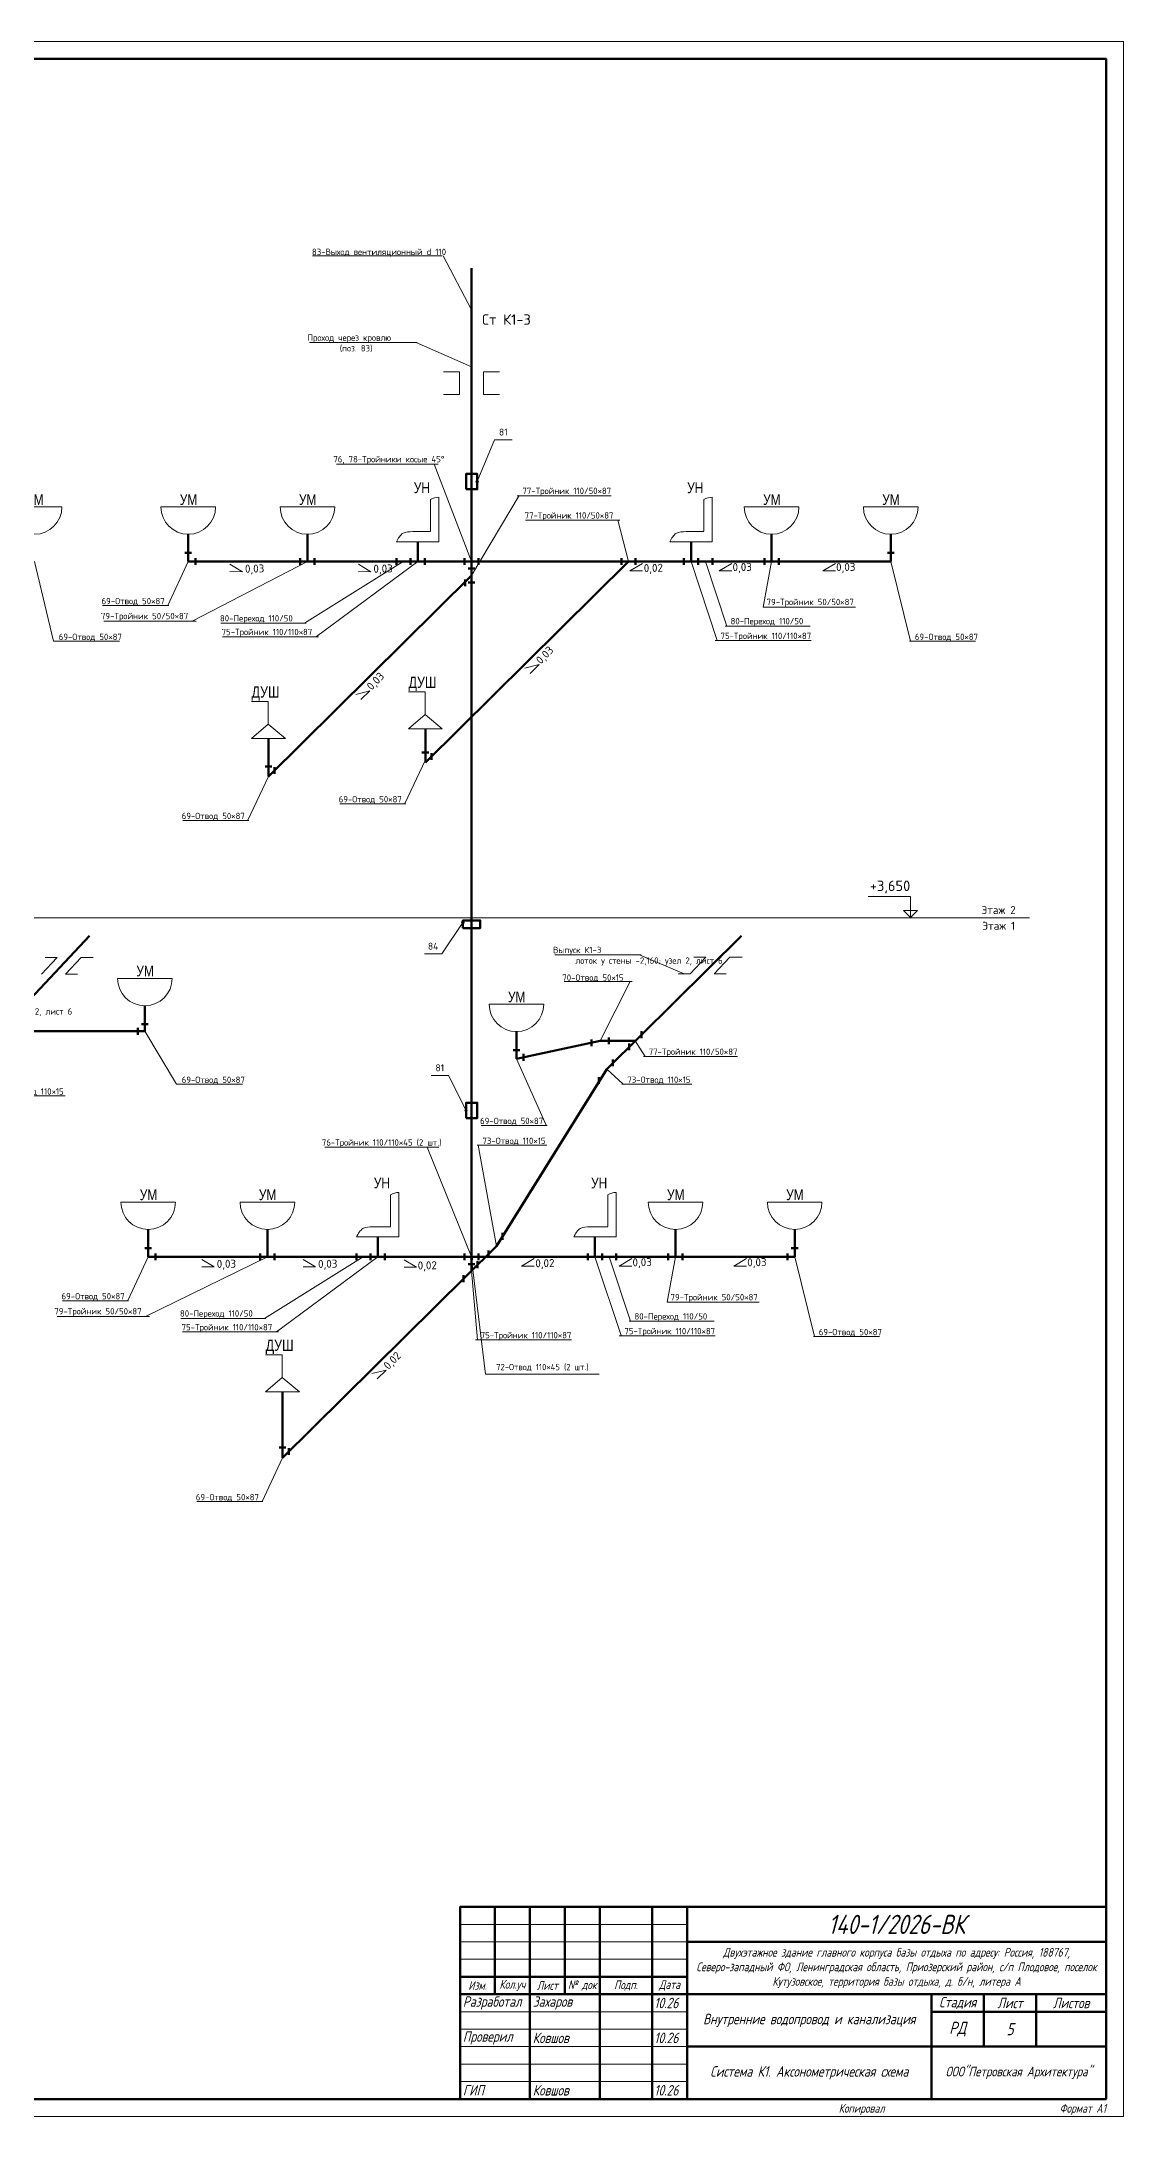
# Model space of a CAD drawing. Header units: millimetres. Extents: x 96542 to 165924, y -51527 to -2522.
# Drawn here: x 140360 to 165924, y -51527 to -2522 of the extents above; entities that cross this region are included whole.
import ezdxf
from ezdxf.enums import TextEntityAlignment as Align

# ---------------------------------------------------------------- set-up
doc = ezdxf.new("R2010")
doc.units = ezdxf.units.MM
doc.linetypes.add('DASHED', pattern=[19.05, 12.7, -6.35])
for name, color, linetype, lineweight in [('Text', 7, 'Continuous', 15), ('К1', 25, 'Continuous', 50), ('Оборудование', 19, 'Continuous', 13), ('Рамка', 7, 'Continuous', 50), ('Таблицы', 7, 'Continuous', 18), ('Текст', 28, 'Continuous', 25), ('Тонкие', 8, 'Continuous', 13)]:
    doc.layers.add(name, color=color, linetype=linetype, lineweight=lineweight)
doc.styles.add('GOST', font='isocpeur.ttf', dxfattribs={"width": 0.9})
doc.styles.add('GOST_I', font='isocpeur.ttf', dxfattribs={"width": 0.8})
doc.styles.add('ISOCPEUR', font='isocpeur.ttf', dxfattribs={"width": 0.65})
doc.styles.add('ВАНЯ', font='isocpeur.ttf', dxfattribs={"width": 0.8, "height": 250})

# ---------------------------------------------------------------- blocks, each defined once
blk = doc.blocks.new('Умывальник')
at = {"layer": 'Оборудование'}
blk.add_line((-256, 256), (256, 256), dxfattribs=at)
blk.add_arc((0, 256), 256, 180, 0, dxfattribs=at)
at = {"layer": 'Оборудование', "insert": (-80, 375), "char_height": 100, "width": 453.43, "attachment_point": 1, "style": 'ВАНЯ'}
blk.add_mtext('{\\fArial|b0|i0|c204|p34;УМ}', dxfattribs=at)
blk = doc.blocks.new('Душ')
at = {"layer": 'Оборудование'}
for p, q in [((15448, -35911), (14824, -35911)), ((15448, -36758), (15448, -35911)), ((15448, -35911), (15448, -35911)), ((14824, -37304), (15448, -36758)), ((16095, -37304), (14824, -37304)), ((16095, -37304), (15448, -36758))]:
    blk.add_line(p, q, dxfattribs=at)
at = {"layer": 'Оборудование', "insert": (14827, -35343), "char_height": 420, "width": 578.01, "attachment_point": 1, "style": 'ВАНЯ'}
blk.add_mtext('{\\fArial|b0|i0|c204|p34;ДУШ}', dxfattribs=at)
blk = doc.blocks.new('Унитаз')
at = {"layer": 'Оборудование'}
for p, q in [((24083, -22839), (24083, -23137)), ((24163, -22817), (24163, -23234)), ((23917, -23140), (24083, -23140)), ((24163, -23234), (23765, -23234))]:
    blk.add_line(p, q, dxfattribs=at)
blk.add_arc((24163, -22969), 152, 90, 121.3609, dxfattribs=at)
blk.add_spline([(23765, -23234), (23826, -23155), (23917, -23140)], degree=3, dxfattribs=at)
at = {"layer": 'Оборудование', "insert": (23927, -22679), "char_height": 100, "width": 447.68, "attachment_point": 1, "style": 'ВАНЯ'}
blk.add_mtext('{\\fArial|b0|i0|c204|p34;УН}', dxfattribs=at)

msp = doc.modelspace()

# ---------------------------------------------------------------- linework, layer by layer
at = {"layer": 'Text'}
for p, q in [((150804, -10862), (150804, -10322)), ((150654, -12917), (151066, -11927)), ((151066, -11927), (151479, -11927)), ((145109, -15043), (144812, -15041)), ((145109, -15043), (144813, -14866)), ((148144, -15043), (147847, -14866)), ((148144, -15043), (147847, -15041)), ((154263, -15022), (154561, -14849)), ((154263, -15022), (154560, -15024)), ((156373, -15022), (156671, -14849)), ((156373, -15022), (156670, -15024)), ((158819, -15022), (159117, -14849)), ((158819, -15022), (159116, -15024)), ((152117, -17239), (151783, -17323)), ((152117, -17239), (151906, -17448)), ((148120, -17856), (147785, -17940)), ((148120, -17856), (147908, -18064)), ((159889, -22718), (160892, -22718)), ((160892, -23213), (160892, -22718)), ((150316, -23328), (149820, -24071)), ((160892, -23213), (160727, -23048)), ((160727, -23048), (161057, -23048)), ((160892, -23213), (161057, -23048)), ((140731, -24152), (140360, -24547)), ((140446, -24152), (140731, -24152)), ((141300, -24152), (140929, -24547)), ((141300, -24152), (141584, -24152)), ((149408, -24071), (149820, -24071)), ((156057, -24146), (155686, -24541)), ((155773, -24146), (156057, -24146)), ((156626, -24146), (156255, -24541)), ((156626, -24146), (156911, -24146)), ((140929, -24547), (141213, -24547)), ((155402, -24541), (155686, -24541)), ((156255, -24541), (156540, -24541)), ((149565, -26942), (149977, -26942)), ((150390, -27767), (149977, -26942)), ((144442, -31461), (144146, -31284)), ((146836, -31461), (146540, -31284)), ((149223, -31472), (148927, -31295)), ((150522, -31273), (150852, -33996)), ((151701, -31441), (151999, -31267)), ((154009, -31441), (154307, -31267)), ((156720, -31441), (157018, -31267)), ((144442, -31461), (144145, -31460)), ((146836, -31461), (146539, -31460)), ((149223, -31472), (148926, -31470)), ((151701, -31441), (151998, -31443)), ((154009, -31441), (154305, -31443)), ((156720, -31441), (157017, -31443)), ((148500, -33898), (148165, -33982)), ((148500, -33898), (148288, -34106)), ((150852, -33996), (153537, -33996))]:
    msp.add_line(p, q, dxfattribs=at)
at = {"layer": 'Text', "linetype": 'DASHED'}
msp.add_line((114500, -23217), (163701, -23217), dxfattribs=at)
at = {"layer": 'Text'}
for points in [[(146760, -7585), (149827, -7585)], [(150519, -8858), (149853, -7585)], [(146693, -9632), (149239, -9632)], [(150519, -10209), (149211, -9634)], [(149859, -10322), (150234, -10322), (150234, -10862), (149859, -10862)], [(151178, -10322), (150804, -10322), (150804, -10862), (151178, -10862)], [(147327, -12506), (149735, -12506)], [(150519, -14805), (149637, -12506)], [(150519, -15136), (151642, -13246)], [(151595, -13248), (153818, -13248)], [(151798, -13827), (154022, -13827)], [(154227, -14805), (153975, -13826)], [(140198, -14804), (140644, -16688)], [(143828, -14805), (143343, -15838)], [(146643, -14805), (143921, -16211)], [(148903, -14805), (146572, -16259)], [(149249, -14805), (146860, -16577)], [(155707, -14805), (156323, -16668)], [(156046, -14805), (156550, -16327)], [(157610, -14805), (157411, -15879)], [(160425, -14804), (160893, -16683)], [(141805, -15842), (143365, -15842)], [(157411, -15879), (159590, -15879)], [(141836, -16211), (144014, -16211)], [(144600, -16261), (146610, -16261)], [(144638, -16581), (146907, -16581)], [(156513, -16329), (158523, -16329)], [(140644, -16688), (142204, -16688)], [(156276, -16672), (158545, -16672)], [(160871, -16688), (162431, -16688)], [(149430, -19486), (148945, -20519)], [(145721, -19880), (145236, -20912)], [(147407, -20523), (148967, -20523)], [(143698, -20917), (145258, -20917)], [(152489, -24094), (154529, -24094)], [(155544, -24541), (154491, -24094)], [(152711, -24723), (154319, -24723)], [(153562, -26125), (154271, -24723)], [(142802, -25898), (143549, -27148)], [(154388, -26125), (154626, -26491)], [(151582, -26549), (152286, -28116)], [(153717, -26789), (154098, -27141)], [(154580, -26492), (156803, -26492)], [(139268, -27425), (140920, -27425)], [(143549, -27148), (145109, -27148)], [(154074, -27146), (155727, -27146)], [(150748, -28120), (152308, -28120)], [(147058, -28632), (149746, -28632)], [(150519, -31224), (149473, -28632)], [(150651, -28589), (152303, -28589)], [(151107, -30972), (150675, -28585)], [(142882, -31223), (142397, -32255)], [(145697, -31224), (142818, -32630)], [(147957, -31224), (145627, -32678)], [(148303, -31224), (145914, -32995)], [(153437, -31224), (154053, -33086)], [(153776, -31224), (154280, -32745)], [(155340, -31224), (155141, -32297)], [(158155, -31223), (158623, -33102)], [(150519, -31554), (150658, -33183)], [(140859, -32260), (142419, -32260)], [(155141, -32297), (157320, -32297)], [(140733, -32630), (142912, -32630)], [(143654, -32680), (145664, -32680)], [(154243, -32747), (156253, -32747)], [(143692, -32999), (145961, -32999)], [(150611, -33187), (152879, -33187)], [(154006, -33091), (156275, -33091)], [(158601, -33106), (160161, -33106)], [(146055, -35968), (145570, -37000)], [(144032, -37005), (145592, -37005)]]:
    msp.add_lwpolyline(points, dxfattribs=at)
for centre in [(150654, -12917), (150316, -23328), (150390, -27767), (150522, -31273)]:
    msp.add_circle(centre, 28.9, dxfattribs=at)
at = {"layer": 'К1'}
for p, q in [((150519, -31554), (150519, -7879)), ((143828, -14159), (143828, -14804)), ((146643, -14159), (146643, -14805)), ((157610, -14159), (157610, -14805)), ((160425, -14159), (160425, -14804)), ((143908, -14599), (143748, -14599)), ((143828, -14804), (143828, -14569)), ((143828, -14805), (143828, -14599)), ((143828, -14599), (143908, -14599)), ((149249, -14334), (149249, -14805)), ((155707, -14334), (155707, -14805)), ((160425, -14599), (160345, -14599)), ((160345, -14599), (160505, -14599)), ((160425, -14804), (160425, -14569)), ((160425, -14805), (160425, -14599)), ((143828, -14805), (159100, -14805)), ((143995, -14725), (143995, -14885)), ((145152, -14805), (160425, -14805)), ((150519, -15136), (145721, -19880)), ((146475, -14725), (146475, -14885)), ((146810, -14725), (146810, -14885)), ((148747, -14725), (148747, -14885)), ((149082, -14725), (149082, -14885)), ((149417, -14725), (149417, -14885)), ((154227, -14805), (149430, -19549)), ((150351, -14725), (150351, -14885)), ((150599, -14970), (150439, -14970)), ((150599, -14970), (150439, -14970)), ((150599, -14970), (150439, -14970)), ((150686, -14725), (150686, -14885)), ((154060, -14725), (154060, -14885)), ((154395, -14725), (154395, -14885)), ((155540, -14725), (155540, -14885)), ((155875, -14725), (155875, -14885)), ((155875, -14725), (155875, -14885)), ((156210, -14725), (156210, -14885)), ((157442, -14725), (157442, -14885)), ((157777, -14725), (157777, -14885)), ((150371, -15224), (150371, -15384)), ((150599, -15301), (150439, -15301)), ((145721, -18987), (145721, -19880)), ((149430, -18757), (149430, -19549)), ((149510, -19312), (149350, -19312)), ((149430, -19549), (149430, -19314)), ((149575, -19326), (149575, -19486)), ((145801, -19643), (145641, -19643)), ((145721, -19880), (145721, -19645)), ((145866, -19657), (145866, -19817)), ((141491, -23645), (133904, -31728)), ((156896, -23645), (153717, -26789)), ((142802, -25898), (142802, -25293)), ((139376, -25898), (142802, -25898)), ((142635, -25818), (142635, -25978)), ((142882, -25728), (142722, -25728)), ((151582, -25904), (151582, -26549)), ((154533, -25897), (154533, -26057)), ((151662, -26344), (151502, -26344)), ((151582, -26549), (153562, -26125)), ((151582, -26549), (151582, -26314)), ((151582, -26550), (151582, -26344)), ((151582, -26344), (151662, -26344)), ((151749, -26433), (151749, -26593)), ((153355, -26089), (153355, -26249)), ((154388, -26125), (153562, -26125)), ((153767, -26045), (153767, -26205)), ((154242, -26185), (154242, -26345)), ((151107, -30972), (153717, -26789)), ((153862, -26561), (153862, -26721)), ((153529, -26979), (153529, -27139)), ((142882, -30578), (142882, -31223)), ((145697, -30578), (145697, -31224)), ((148303, -30753), (148303, -31224)), ((151252, -30659), (151252, -30819)), ((153437, -30753), (153437, -31224)), ((155340, -30578), (155340, -31224)), ((158155, -30578), (158155, -31223)), ((142962, -31018), (142802, -31018)), ((142882, -31223), (142882, -30988)), ((142882, -31224), (142882, -31018)), ((142882, -31018), (142962, -31018)), ((142882, -31224), (158155, -31224)), ((143050, -31144), (143050, -31304)), ((145530, -31144), (145530, -31304)), ((145865, -31144), (145865, -31304)), ((151107, -30972), (146055, -35968)), ((147801, -31144), (147801, -31304)), ((148136, -31144), (148136, -31304)), ((148136, -31144), (148136, -31304)), ((148471, -31144), (148471, -31304)), ((150351, -31144), (150351, -31304)), ((150519, -31224), (150519, -31304)), ((150519, -31224), (150519, -31389)), ((150663, -31330), (150663, -31490)), ((150686, -31144), (150686, -31304)), ((150919, -31077), (150919, -31237)), ((153270, -31144), (153270, -31304)), ((153605, -31144), (153605, -31304)), ((153605, -31144), (153605, -31304)), ((153940, -31144), (153940, -31304)), ((155168, -31144), (155168, -31304)), ((155507, -31144), (155507, -31304)), ((157983, -31143), (157983, -31303)), ((158155, -31018), (158075, -31018)), ((158075, -31018), (158235, -31018)), ((158155, -31223), (158155, -30988)), ((158155, -31224), (158155, -31018)), ((150331, -31659), (150331, -31819)), ((150599, -31394), (150439, -31394)), ((146055, -34417), (146055, -35968)), ((146135, -35731), (145975, -35731)), ((146055, -35968), (146055, -35733)), ((146200, -35744), (146200, -35904))]:
    msp.add_line(p, q, dxfattribs=at)
for points in [[(150390, -13098), (150654, -13098), (150654, -12736), (150390, -12736)], [(150316, -23460), (150728, -23460), (150728, -23279), (150316, -23279)], [(150390, -27948), (150654, -27948), (150654, -27586), (150390, -27586)]]:
    msp.add_lwpolyline(points, close=True, dxfattribs=at)
at = {"layer": 'Рамка', "lineweight": 50}
for points in [[(98192, -51114), (165512, -51114), (165512, -2934), (98192, -2934)], [(150250, -51114), (165512, -51114), (165512, -46577), (150250, -46577)]]:
    msp.add_lwpolyline(points, close=True, dxfattribs=at)
at = {"layer": 'Таблицы', "lineweight": 18}
for p, q in [((150250, -46990), (155612, -46990)), ((150250, -47402), (155612, -47402)), ((150250, -47814), (155612, -47814)), ((150250, -49052), (155612, -49052)), ((150250, -49464), (155612, -49464)), ((150250, -49877), (155612, -49877)), ((150250, -50290), (155612, -50290)), ((150250, -50702), (155612, -50702))]:
    msp.add_line(p, q, dxfattribs=at)
at = {"layer": 'Таблицы', "lineweight": 50}
for p, q in [((151074, -48640), (151074, -46577)), ((151900, -51114), (151900, -46577)), ((152724, -48640), (152724, -46577)), ((153550, -51114), (153550, -46577)), ((154787, -51114), (154787, -46577)), ((155612, -51114), (155612, -46577)), ((155612, -47402), (165512, -47402)), ((150250, -48227), (155612, -48227)), ((150250, -48640), (165512, -48640)), ((161387, -51114), (161387, -48640)), ((162624, -49877), (162624, -48640)), ((163862, -49877), (163862, -48640)), ((161387, -49052), (165512, -49052)), ((155612, -49877), (165512, -49877))]:
    msp.add_line(p, q, dxfattribs=at)
at = {"layer": 'Тонкие'}
msp.add_lwpolyline([(96542, -51527), (165924, -51527), (165924, -2522), (96542, -2522)], close=True, dxfattribs=at)

# ---------------------------------------------------------------- block references
at = {"layer": 'Text'}
for name, p, xscale, yscale, zscale in [('Унитаз', (88860, 44215), 2.52, 2.52, 2.52), ('Унитаз', (95318, 44215), 2.52, 2.52, 2.52), ('Душ', (139690, 4744), 0.63, 0.63, 0.63), ('Душ', (135982, 4515), 0.63, 0.63, 0.63), ('Унитаз', (87914, 27796), 2.52, 2.52, 2.52), ('Унитаз', (93048, 27796), 2.52, 2.52, 2.52), ('Душ', (136315, -10915), 0.63, 0.63, 0.63)]:
    msp.add_blockref(name, p, dxfattribs=dict(at, xscale=xscale, yscale=yscale, zscale=zscale))
at = {"layer": 'Оборудование', "xscale": 2.52, "yscale": 2.52, "zscale": 2.52}
for p in [(140198, -14159), (143828, -14159), (146643, -14159), (157610, -14159), (160425, -14159), (142802, -25293), (151582, -25904), (142882, -30578), (145697, -30578), (155340, -30578), (158155, -30578)]:
    msp.add_blockref('Умывальник', p, dxfattribs=at)

# ---------------------------------------------------------------- texts
at = {"layer": 'Text', "style": 'ISOCPEUR'}
for s, height, p in [('83-Выход вентиляционный d 110', 150, (146750, -7566)), ('Проход через кровлю', 150, (146642, -9592)), ('(поз. 83)', 150, (147408, -9842)), ('76, 78-Тройники косые 45°', 150, (147256, -12461)), ('77-Тройник 110/50×87', 150, (151722, -13210)), ('77-Тройник 110/50×87', 150, (151776, -13789)), ('69-Отвод 50×87', 150, (141779, -15812)), ('79-Тройник 50/50×87', 150, (141766, -16166)), ('80-Переход 110/50', 150, (144577, -16219)), ('80-Переход 110/50', 150, (156640, -16286)), ('79-Тройник 50/50×87', 150, (157492, -15834)), ('69-Отвод 50×87', 150, (140768, -16658)), ('75-Тройник 110/110×87', 150, (144616, -16543)), ('75-Тройник 110/110×87', 150, (156403, -16634)), ('69-Отвод 50×87', 150, (160995, -16658)), ('69-Отвод 50×87', 150, (147381, -20493)), ('69-Отвод 50×87', 150, (143672, -20887)), ('Этаж 2', 189, (162570, -23128)), ('Этаж 1', 189, (162589, -23501)), ('Выпуск К1-3', 150, (152447, -24053)), ('лоток у стены -2,160; узел 2, лист 6', 150, (152974, -24303)), ('70-Отвод 50×15', 150, (152665, -24705)), ('лоток у стены -2,200; узел 2, лист 6', 150, (137583, -25504)), ('77-Тройник 110/50×87', 150, (154707, -26455)), ('73-Отвод 110×15', 150, (139395, -27395)), ('69-Отвод 50×87', 150, (143673, -27118)), ('73-Отвод 110×15', 150, (154202, -27116)), ('69-Отвод 50×87', 150, (150722, -28090)), ('73-Отвод 110×15', 150, (150778, -28559)), ('76-Тройник 110/110×45 (2 шт.)', 150, (146983, -28598)), ('69-Отвод 50×87', 150, (140833, -32230)), ('79-Тройник 50/50×87', 150, (155222, -32252)), ('79-Тройник 50/50×87', 150, (140664, -32585)), ('80-Переход 110/50', 150, (143632, -32637)), ('75-Тройник 110/110×87', 150, (143670, -32962)), ('80-Переход 110/50', 150, (154370, -32705)), ('75-Тройник 110/110×87', 150, (150738, -33150)), ('75-Тройник 110/110×87', 150, (154133, -33053)), ('69-Отвод 50×87', 150, (158725, -33076)), ('69-Отвод 50×87', 150, (144006, -36975))]:
    msp.add_text(s, height=height, dxfattribs=at).set_placement(p)
for s, rotation, p in [('0,03', 0.9676, (145169, -15068)), ('0,03', 0.9676, (148204, -15068)), ('0,02', 0.9676, (154591, -15053)), ('0,03', 0.9676, (156689, -15031)), ('0,03', 0.9676, (159135, -15031)), ('0,03', 45.8564, (152156, -17241)), ('0,03', 45.8564, (148158, -17857)), ('0,03', 0.9676, (144502, -31487)), ('0,03', 0.9676, (146896, -31487)), ('0,02', 0.9676, (149250, -31524)), ('0,02', 0.9676, (152029, -31472)), ('0,03', 0.9676, (154325, -31450)), ('0,03', 0.9676, (157036, -31450)), ('0,02', 45.8564, (148556, -33902))]:
    msp.add_text(s, height=189, rotation=rotation, dxfattribs=at).set_placement(p)
at = {"layer": 'Текст', "style": 'GOST'}
for s, p in [('Ст К1-3', (150769, -9287)), ('+3,650', (159930, -22660))]:
    msp.add_text(s, height=247.5, dxfattribs=at).set_placement(p, align=Align.BOTTOM_LEFT)
for s, height, p in [('81', 165, (151272, -11878)), ('84', 165, (149614, -24021)), ('81', 165, (149771, -26892)), ('72-Отвод 110×45 (2 шт.)', 148.5, (152194, -33946))]:
    msp.add_text(s, height=height, dxfattribs=at).set_placement(p, align=Align.BOTTOM_CENTER)
at = {"layer": 'Текст', "style": 'GOST_I'}
for s, insert, char_height, attachment_point in [('{\\W0.8;\\Q15;140-1/2026-ВК}', (160562, -46990), 453.75, 5), ('{\\W0.8;\\Q15;Изм.}', (150662, -48433), 206.25, 5), ('{\\W0.8;\\Q15;Кол.уч}', (151487, -48433), 206.25, 5), ('{\\W0.8;\\Q15;Лист}', (152312, -48433), 206.25, 5), ('{\\W0.8;\\Q15;№ док}', (153137, -48433), 206.25, 5), ('{\\W0.8;\\Q15;Подп.}', (154168, -48433), 206.25, 5), ('{\\W0.8;\\Q15;Дата}', (155200, -48433), 206.25, 5), ('{\\W0.8;\\Q15;Разработал}', (150316, -48846), 247.5, 4), ('{\\W0.8;\\Q15;Захаров}', (151966, -48846), 247.5, 4), ('{\\W0.8;\\Q15;10.26}', (154836, -48846), 247.5, 4), ('{\\W0.8;\\Q15;Стадия}', (162006, -48846), 247.5, 5), ('{\\W0.8;\\Q15;Лист}', (163243, -48846), 247.5, 5), ('{\\W0.8;\\Q15;Листов}', (164687, -48846), 247.5, 5), ('{\\W0.8;\\Q15;РД}', (162006, -49464), 288.75, 5), ('{\\W0.8;\\Q15;5}', (163243, -49464), 288.75, 5), ('{\\W0.8;\\Q15;}', (164687, -49464), 288.75, 5), ('{\\W0.8;\\Q15;Проверил}', (150316, -49671), 247.5, 4), ('{\\W0.8;\\Q15;Ковшов}', (151966, -49671), 247.5, 4), ('{\\W0.8;\\Q15;10.26}', (154836, -49671), 247.5, 4), ('{\\W0.8;\\Q15;ГИП}', (150316, -50908), 247.5, 4), ('{\\W0.8;\\Q15;Ковшов}', (151966, -50908), 247.5, 4), ('{\\W0.8;\\Q15;10.26}', (154836, -50908), 247.5, 4), ('{\\W0.8;\\Q15;Копировал}', (159737, -51362), 206.25, 5), ('{\\W0.8;\\Q15;Формат А1}', (165512, -51362), 206.25, 6)]:
    msp.add_mtext(s, dxfattribs=dict(at, insert=insert, char_height=char_height, attachment_point=attachment_point))
at = {"layer": 'Текст', "attachment_point": 5, "style": 'GOST_I'}
for s, insert, char_height, width in [('{\\W0.8;\\Q15;Двухэтажное здание главного корпуса базы отдыха по адресу: Россия, 188767, Северо-западный ФО, Ленинградская область, Приозерский район, с/п Плодовое, поселок Кутузовское, территория базы отдыха, д. б/н, литера А}', (160562, -48021), 206.25, 9570), ('{\\W0.8;\\Q15;Внутренние водопровод и канализация}', (158500, -49258), 247.5, 5445), ('{\\W0.8;\\Q15;Система К1. Аксонометрическая схема}', (158500, -50496), 247.5, 5445), ('{\\W0.8;\\Q15;ООО"Петровская Архитектура"}', (163450, -50496), 231, 3960)]:
    msp.add_mtext(s, dxfattribs=dict(at, insert=insert, char_height=char_height, width=width))

doc.saveas('drawing.dxf')
